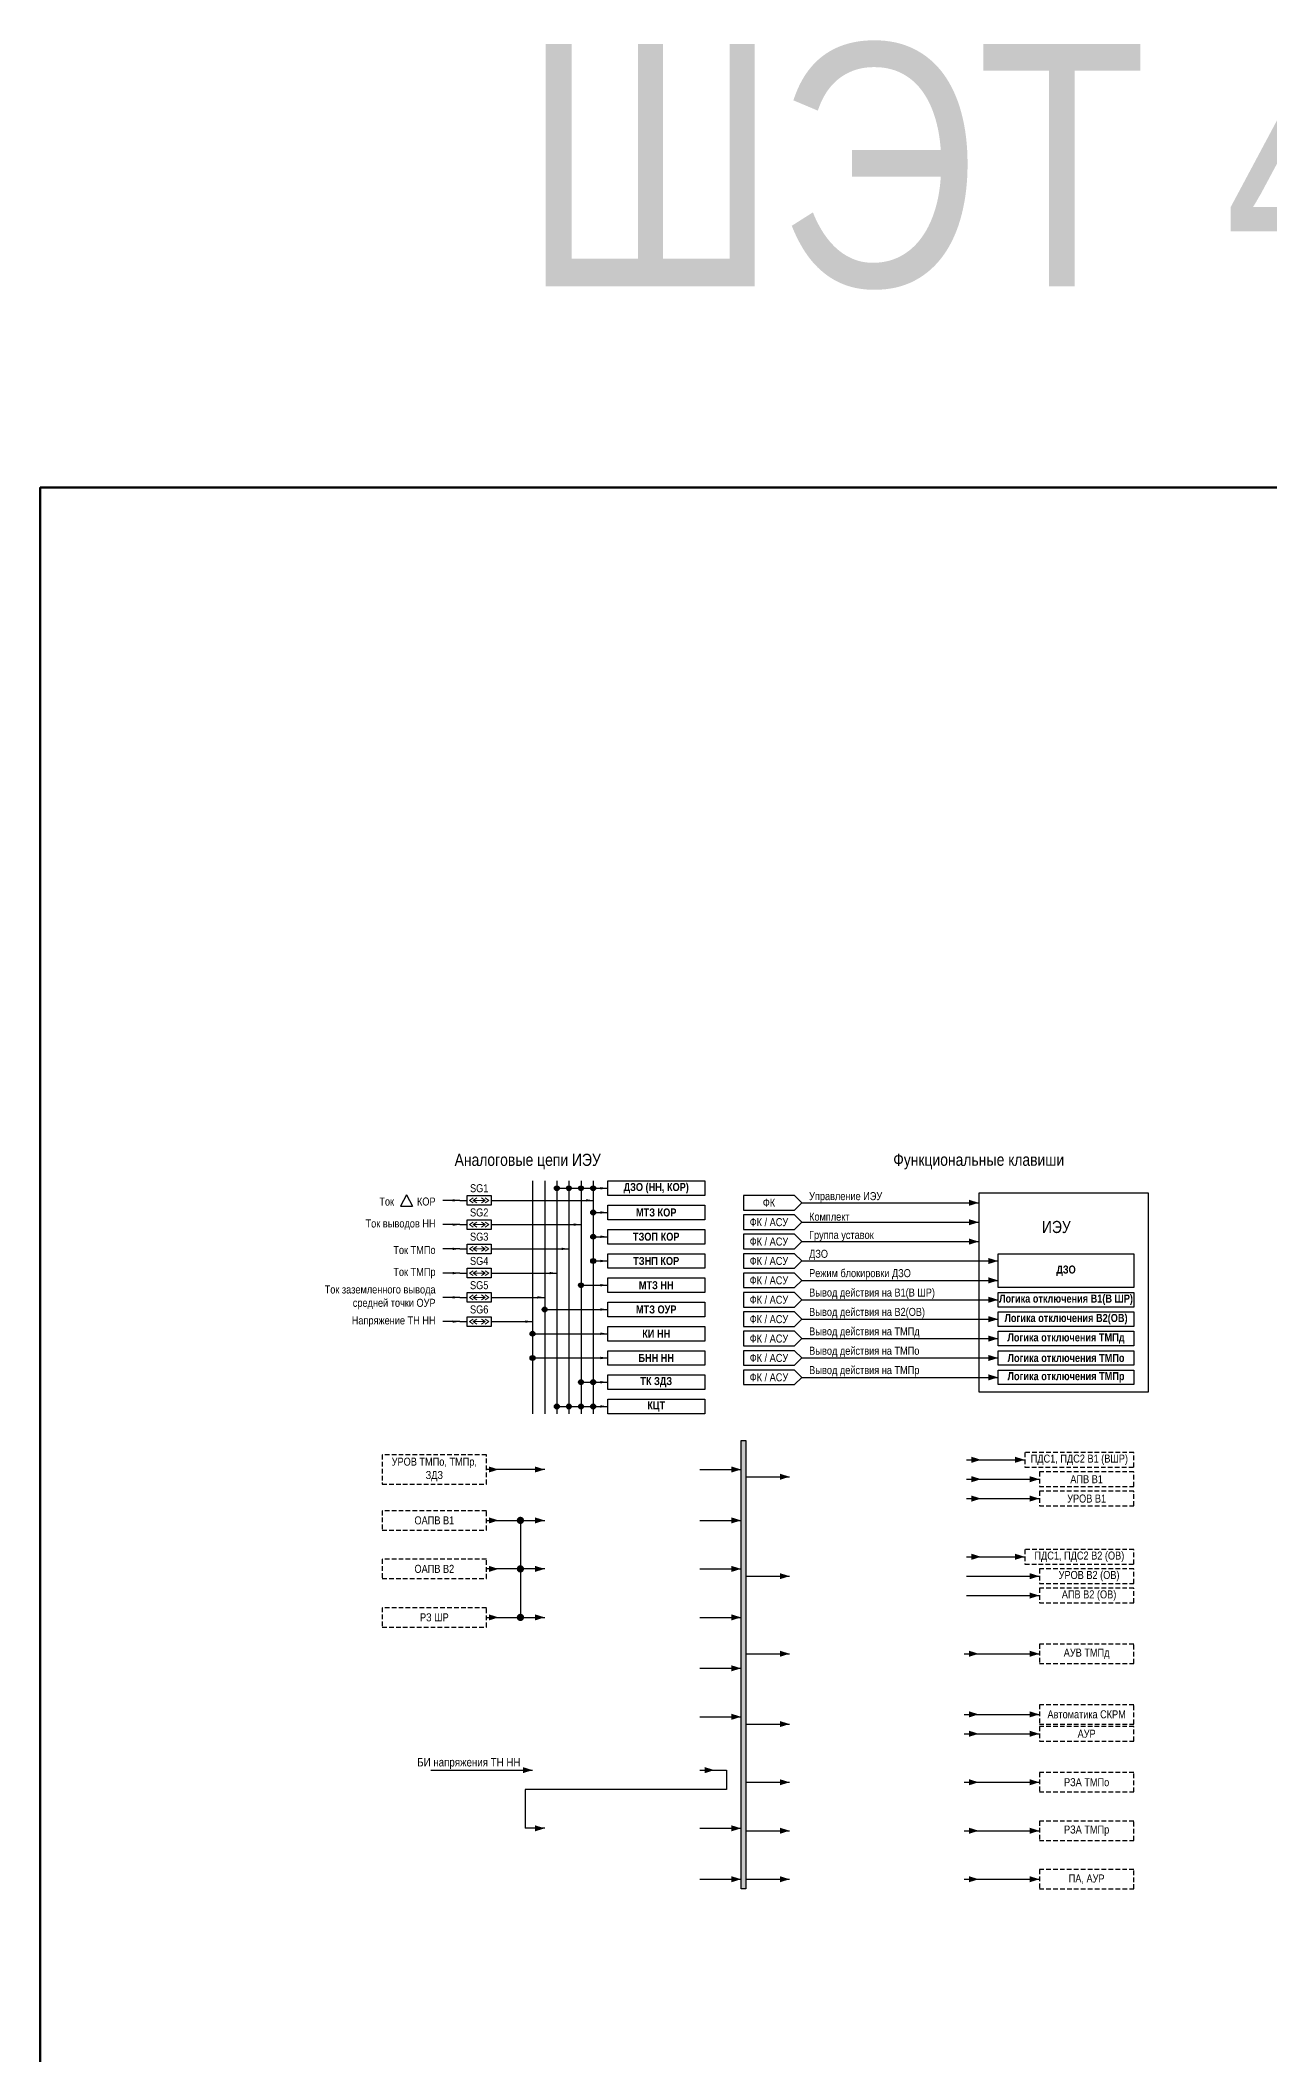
# Model space of a CAD drawing. Header units: millimetres. Extents: x 25558 to 49929, y 1902 to 19390.
# Drawn here: x 30352 to 30859, y 6163 to 6993 of the extents above; entities that cross this region are included whole.
import ezdxf

# ---------------------------------------------------------------- set-up
doc = ezdxf.new("R2010")
doc.units = ezdxf.units.MM
doc.linetypes.add('штриховая2', pattern=[9.525, 6.35, -3.175])
for name, color, linetype, lineweight in [('Основная', 7, 'Continuous', 30), ('Отключение_включение', 1, 'Continuous', 30), ('Тонкая', 7, 'Continuous', 5), ('Цепи внешние', 84, 'Continuous', 30), ('Цепи внутренние', 5, 'Continuous', 30), ('Цепи ТН', 200, 'Continuous', 30), ('Цепи ТТ', 23, 'Continuous', 30), ('Цепь - ФК и АСУ', 132, 'Continuous', 30)]:
    doc.layers.add(name, color=color, linetype=linetype, lineweight=lineweight)
doc.styles.add('Narrow', font='ARIALN.TTF')

# ---------------------------------------------------------------- blocks, each defined once
blk = doc.blocks.new('Point')
at = {"layer": 'Основная', "color": 0, "const_width": 1.5}
blk.add_lwpolyline([(-0.75, 0, 1), (0.75, 0, 1)], format="xyb", close=True, dxfattribs=at)

msp = doc.modelspace()

# ---------------------------------------------------------------- hatches: boundary and pattern name
at = {"layer": 'Отключение_включение'}
h = msp.add_hatch(color=256, dxfattribs=at)
h.dxf.hatch_style = 1
h.paths.add_polyline_path([(30643, 6416), (30641, 6416), (30641, 6231), (30643, 6231)])
at = {"layer": 'Цепи ТН'}
h = msp.add_hatch(color=256, dxfattribs=at)
h.dxf.hatch_style = 1
h.paths.add_polyline_path([(30556, 6460, 1), (30554, 6460, 1)])
h = msp.add_hatch(color=256, dxfattribs=at)
h.dxf.hatch_style = 1
h.paths.add_polyline_path([(30556, 6450, 1), (30554, 6450, 1)])
at = {"layer": 'Цепи ТТ'}
h = msp.add_hatch(color=256, dxfattribs=at)
h.dxf.hatch_style = 1
h.paths.add_polyline_path([(30566, 6520, 1), (30564, 6520, 1)])
h = msp.add_hatch(color=256, dxfattribs=at)
h.dxf.hatch_style = 1
h.paths.add_polyline_path([(30571, 6520, 1), (30569, 6520, 1)])
h = msp.add_hatch(color=256, dxfattribs=at)
h.dxf.hatch_style = 1
h.paths.add_polyline_path([(30576, 6520, 1), (30574, 6520, 1)])
h = msp.add_hatch(color=256, dxfattribs=at)
h.dxf.hatch_style = 1
h.paths.add_polyline_path([(30581, 6520, 1), (30579, 6520, 1)])
h = msp.add_hatch(color=256, dxfattribs=at)
h.dxf.hatch_style = 1
h.paths.add_polyline_path([(30581, 6510, 1), (30579, 6510, 1)])
h = msp.add_hatch(color=256, dxfattribs=at)
h.dxf.hatch_style = 1
h.paths.add_polyline_path([(30581, 6500, 1), (30579, 6500, 1)])
h = msp.add_hatch(color=256, dxfattribs=at)
h.dxf.hatch_style = 1
h.paths.add_polyline_path([(30581, 6490, 1), (30579, 6490, 1)])
h = msp.add_hatch(color=256, dxfattribs=at)
h.dxf.hatch_style = 1
h.paths.add_polyline_path([(30576, 6480, 1), (30574, 6480, 1)])
h = msp.add_hatch(color=256, dxfattribs=at)
h.dxf.hatch_style = 1
h.paths.add_polyline_path([(30561, 6470, 1), (30559, 6470, 1)])
h = msp.add_hatch(color=256, dxfattribs=at)
h.dxf.hatch_style = 1
h.paths.add_polyline_path([(30576, 6440, 1), (30574, 6440, 1)])
h = msp.add_hatch(color=256, dxfattribs=at)
h.dxf.hatch_style = 1
h.paths.add_polyline_path([(30581, 6440, 1), (30579, 6440, 1)])
h = msp.add_hatch(color=256, dxfattribs=at)
h.dxf.hatch_style = 1
h.paths.add_polyline_path([(30566, 6430, 1), (30564, 6430, 1)])
h = msp.add_hatch(color=256, dxfattribs=at)
h.dxf.hatch_style = 1
h.paths.add_polyline_path([(30571, 6430, 1), (30569, 6430, 1)])
h = msp.add_hatch(color=256, dxfattribs=at)
h.dxf.hatch_style = 1
h.paths.add_polyline_path([(30576, 6430, 1), (30574, 6430, 1)])
h = msp.add_hatch(color=256, dxfattribs=at)
h.dxf.hatch_style = 1
h.paths.add_polyline_path([(30581, 6430, 1), (30579, 6430, 1)])

# ---------------------------------------------------------------- linework, layer by layer
at = {"layer": 'Основная'}
for p, q in [((30503, 6517.33), (30500.5, 6512.67)), ((30503, 6517.33), (30505.5, 6512.67)), ((30500.5, 6512.67), (30505.5, 6512.67))]:
    msp.add_line(p, q, dxfattribs=at)
for points in [[(30586, 6523), (30626, 6523), (30626, 6517), (30586, 6517)], [(30528, 6517), (30538, 6517), (30538, 6513), (30528, 6513)], [(30528, 6507), (30538, 6507), (30538, 6503), (30528, 6503)], [(30586, 6513), (30626, 6513), (30626, 6507), (30586, 6507)], [(30586, 6503), (30626, 6503), (30626, 6497), (30586, 6497)], [(30528, 6497), (30538, 6497), (30538, 6493), (30528, 6493)], [(30586, 6493), (30626, 6493), (30626, 6487), (30586, 6487)], [(30747, 6493), (30803, 6493), (30803, 6479), (30747, 6479)], [(30528, 6487), (30538, 6487), (30538, 6483), (30528, 6483)], [(30586, 6483), (30626, 6483), (30626, 6477), (30586, 6477)], [(30528, 6477), (30538, 6477), (30538, 6473), (30528, 6473)], [(30586, 6473), (30626, 6473), (30626, 6467), (30586, 6467)], [(30747, 6477), (30803, 6477), (30803, 6471), (30747, 6471)], [(30528, 6467), (30538, 6467), (30538, 6463), (30528, 6463)], [(30747, 6469), (30803, 6469), (30803, 6463), (30747, 6463)], [(30586, 6463), (30626, 6463), (30626, 6457), (30586, 6457)], [(30747, 6461), (30803, 6461), (30803, 6455), (30747, 6455)], [(30586, 6453), (30626, 6453), (30626, 6447), (30586, 6447)], [(30747, 6453), (30803, 6453), (30803, 6447), (30747, 6447)], [(30586, 6443), (30626, 6443), (30626, 6437), (30586, 6437)], [(30747, 6445), (30803, 6445), (30803, 6439), (30747, 6439)], [(30586, 6433), (30626, 6433), (30626, 6427), (30586, 6427)]]:
    msp.add_lwpolyline(points, close=True, dxfattribs=at)
at = {"layer": 'Основная', "ltscale": 0.3}
msp.add_lwpolyline([(30739, 6436), (30809, 6436), (30809, 6518), (30739, 6518)], close=True, dxfattribs=at)
at = {"layer": 'Отключение_включение'}
for p, q in [((30734, 6408), (30753, 6408)), ((30753, 6408), (30758, 6408)), ((30624, 6404), (30641, 6404)), ((30643, 6401), (30661, 6401)), ((30624, 6383), (30641, 6383)), ((30734, 6368), (30753, 6368)), ((30753, 6368), (30758, 6368)), ((30624, 6363), (30641, 6363)), ((30643, 6360), (30661, 6360)), ((30624, 6343), (30641, 6343)), ((30643, 6328), (30661, 6328)), ((30733, 6328), (30764, 6328)), ((30624, 6322), (30641, 6322)), ((30624, 6302), (30641, 6302)), ((30643, 6299), (30661, 6299)), ((30643, 6275), (30661, 6275)), ((30733, 6275), (30764, 6275)), ((30624, 6256), (30641, 6256)), ((30643, 6255), (30661, 6255)), ((30733, 6255), (30764, 6255)), ((30624, 6235), (30641, 6235)), ((30643, 6235), (30661, 6235))]:
    msp.add_line(p, q, dxfattribs=at)
msp.add_lwpolyline([(30641, 6416), (30643, 6416), (30643, 6231), (30641, 6231)], close=True, dxfattribs=at)
for points in [[(30740, 6408, 0, 2.5, 0), (30736, 6408, 0, 0, 0)], [(30758, 6408, 0, 2.5, 0), (30754, 6408, 0, 0, 0)], [(30541, 6404, 0, 2.5, 0), (30537, 6404, 0, 0, 0)], [(30560, 6404, 0, 2.5, 0), (30556, 6404, 0, 0, 0)], [(30641, 6404, 0, 2.5, 0), (30637, 6404, 0, 0, 0)], [(30661, 6401, 0, 2.5, 0), (30657, 6401, 0, 0, 0)], [(30641, 6383, 0, 2.5, 0), (30637, 6383, 0, 0, 0)], [(30740, 6368, 0, 2.5, 0), (30736, 6368, 0, 0, 0)], [(30758, 6368, 0, 2.5, 0), (30754, 6368, 0, 0, 0)], [(30641, 6363, 0, 2.5, 0), (30637, 6363, 0, 0, 0)], [(30661, 6360, 0, 2.5, 0), (30657, 6360, 0, 0, 0)], [(30641, 6343, 0, 2.5, 0), (30637, 6343, 0, 0, 0)], [(30641, 6322, 0, 2.5, 0), (30637, 6322, 0, 0, 0)], [(30661, 6328, 0, 2.5, 0), (30657, 6328, 0, 0, 0)], [(30739, 6328, 0, 2.5, 0), (30735, 6328, 0, 0, 0)], [(30764, 6328, 0, 2.5, 0), (30760, 6328, 0, 0, 0)], [(30641, 6302, 0, 2.5, 0), (30637, 6302, 0, 0, 0)], [(30661, 6299, 0, 2.5, 0), (30657, 6299, 0, 0, 0)], [(30661, 6275, 0, 2.5, 0), (30657, 6275, 0, 0, 0)], [(30739, 6275, 0, 2.5, 0), (30735, 6275, 0, 0, 0)], [(30764, 6275, 0, 2.5, 0), (30760, 6275, 0, 0, 0)], [(30641, 6256, 0, 2.5, 0), (30637, 6256, 0, 0, 0)], [(30661, 6255, 0, 2.5, 0), (30657, 6255, 0, 0, 0)], [(30739, 6255, 0, 2.5, 0), (30735, 6255, 0, 0, 0)], [(30764, 6255, 0, 2.5, 0), (30760, 6255, 0, 0, 0)], [(30641, 6235, 0, 2.5, 0), (30637, 6235, 0, 0, 0)], [(30661, 6235, 0, 2.5, 0), (30657, 6235, 0, 0, 0)]]:
    msp.add_lwpolyline(points, format="xyseb", dxfattribs=at)
msp.add_lwpolyline([(30560, 6404), (30536, 6404)], dxfattribs=at)
at = {"layer": 'Тонкая', "ltscale": 0.25}
for p, q in [((30529, 6515), (30530.5, 6516)), ((30530.5, 6514), (30529, 6515)), ((30530.5, 6515), (30532, 6516)), ((30532, 6514), (30530.5, 6515)), ((30535.5, 6515), (30534, 6516)), ((30534, 6514), (30535.5, 6515)), ((30537, 6515), (30535.5, 6516)), ((30535.5, 6514), (30537, 6515)), ((30529, 6505), (30530.5, 6506)), ((30530.5, 6505), (30532, 6506)), ((30535.5, 6505), (30534, 6506)), ((30537, 6505), (30535.5, 6506)), ((30530.5, 6504), (30529, 6505)), ((30532, 6504), (30530.5, 6505)), ((30534, 6504), (30535.5, 6505)), ((30535.5, 6504), (30537, 6505)), ((30529, 6495), (30530.5, 6496)), ((30530.5, 6494), (30529, 6495)), ((30530.5, 6495), (30532, 6496)), ((30532, 6494), (30530.5, 6495)), ((30535.5, 6495), (30534, 6496)), ((30534, 6494), (30535.5, 6495)), ((30537, 6495), (30535.5, 6496)), ((30535.5, 6494), (30537, 6495)), ((30529, 6485), (30530.5, 6486)), ((30530.5, 6484), (30529, 6485)), ((30530.5, 6485), (30532, 6486)), ((30532, 6484), (30530.5, 6485)), ((30535.5, 6485), (30534, 6486)), ((30534, 6484), (30535.5, 6485)), ((30537, 6485), (30535.5, 6486)), ((30535.5, 6484), (30537, 6485)), ((30529, 6475), (30530.5, 6476)), ((30530.5, 6474), (30529, 6475)), ((30530.5, 6475), (30532, 6476)), ((30532, 6474), (30530.5, 6475)), ((30535.5, 6475), (30534, 6476)), ((30534, 6474), (30535.5, 6475)), ((30537, 6475), (30535.5, 6476)), ((30535.5, 6474), (30537, 6475)), ((30529, 6465), (30530.5, 6466)), ((30530.5, 6464), (30529, 6465)), ((30530.5, 6465), (30532, 6466)), ((30532, 6464), (30530.5, 6465)), ((30535.5, 6465), (30534, 6466)), ((30534, 6464), (30535.5, 6465)), ((30537, 6465), (30535.5, 6466)), ((30535.5, 6464), (30537, 6465))]:
    msp.add_line(p, q, dxfattribs=at)
at = {"layer": 'Тонкая'}
for p, q in [((30535.5, 6515), (30530.5, 6515)), ((30535.5, 6505), (30530.5, 6505)), ((30535.5, 6495), (30530.5, 6495)), ((30535.5, 6485), (30530.5, 6485)), ((30535.5, 6475), (30530.5, 6475)), ((30535.5, 6465), (30530.5, 6465))]:
    msp.add_line(p, q, dxfattribs=at)
at = {"layer": 'Тонкая', "color": 3, "lineweight": 50}
msp.add_lwpolyline([(30946, 5969), (30352, 5969), (30352, 6809), (30946, 6809)], close=True, dxfattribs=at)
at = {"layer": 'Цепи внешние', "ltscale": 0.3}
for p, q in [((30734, 6400), (30764, 6400)), ((30734, 6392), (30764, 6392)), ((30536, 6383), (30560, 6383)), ((30550, 6383), (30550, 6343)), ((30560, 6363), (30536, 6363)), ((30734, 6360), (30762, 6360)), ((30762, 6360), (30764, 6360)), ((30734, 6352), (30764, 6352)), ((30536, 6343), (30560, 6343))]:
    msp.add_line(p, q, dxfattribs=at)
at = {"layer": 'Цепи внешние'}
for p, q in [((30733, 6303), (30764, 6303)), ((30733, 6235), (30764, 6235))]:
    msp.add_line(p, q, dxfattribs=at)
at = {"layer": 'Цепи внешние', "linetype": 'штриховая2', "ltscale": 0.3}
for points in [[(30536, 6410), (30493, 6410), (30493, 6398), (30536, 6398)], [(30803, 6411), (30758, 6411), (30758, 6405), (30803, 6405)], [(30803, 6403), (30764, 6403), (30764, 6397), (30803, 6397)], [(30803, 6395), (30764, 6395), (30764, 6389), (30803, 6389)], [(30536, 6387), (30493, 6387), (30493, 6379), (30536, 6379)], [(30536, 6367), (30493, 6367), (30493, 6359), (30536, 6359)], [(30803, 6371), (30758, 6371), (30758, 6365), (30803, 6365)], [(30803, 6363), (30764, 6363), (30764, 6357), (30803, 6357)], [(30803, 6355), (30764, 6355), (30764, 6349), (30803, 6349)], [(30536, 6347), (30493, 6347), (30493, 6339), (30536, 6339)], [(30803, 6332), (30764, 6332), (30764, 6324), (30803, 6324)], [(30803, 6307), (30764, 6307), (30764, 6299), (30803, 6299)], [(30803, 6279), (30764, 6279), (30764, 6271), (30803, 6271)], [(30803, 6259), (30764, 6259), (30764, 6251), (30803, 6251)], [(30803, 6239), (30764, 6239), (30764, 6231), (30803, 6231)]]:
    msp.add_lwpolyline(points, close=True, dxfattribs=at)
at = {"layer": 'Цепи внешние', "ltscale": 0.3}
for points in [[(30740, 6400, 0, 2.5, 0), (30736, 6400, 0, 0, 0)], [(30764, 6400, 0, 2.5, 0), (30760, 6400, 0, 0, 0)], [(30740, 6392, 0, 2.5, 0), (30736, 6392, 0, 0, 0)], [(30764, 6392, 0, 2.5, 0), (30760, 6392, 0, 0, 0)], [(30541, 6383, 0, 2.5, 0), (30537, 6383, 0, 0, 0)], [(30560, 6383, 0, 2.5, 0), (30556, 6383, 0, 0, 0)], [(30541, 6363, 0, 2.5, 0), (30537, 6363, 0, 0, 0)], [(30764, 6360, 0, 2.5, 0), (30760, 6360, 0, 0, 0)], [(30764, 6352, 0, 2.5, 0), (30760, 6352, 0, 0, 0)], [(30541, 6343, 0, 2.5, 0), (30537, 6343, 0, 0, 0)]]:
    msp.add_lwpolyline(points, format="xyseb", dxfattribs=at)
at = {"layer": 'Цепи внешние'}
for points in [[(30560, 6363, 0, 2.5, 0), (30556, 6363, 0, 0, 0)], [(30560, 6343, 0, 2.5, 0), (30556, 6343, 0, 0, 0)], [(30739, 6303, 0, 2.5, 0), (30735, 6303, 0, 0, 0)], [(30764, 6303, 0, 2.5, 0), (30760, 6303, 0, 0, 0)], [(30739, 6235, 0, 2.5, 0), (30735, 6235, 0, 0, 0)], [(30764, 6235, 0, 2.5, 0), (30760, 6235, 0, 0, 0)]]:
    msp.add_lwpolyline(points, format="xyseb", dxfattribs=at)
at = {"layer": 'Цепи внутренние', "ltscale": 0.3}
for p, q in [((30733, 6295), (30764, 6295)), ((30513, 6280), (30555, 6280)), ((30624, 6280), (30635, 6280)), ((30635, 6280), (30635, 6272)), ((30635, 6272), (30552, 6272)), ((30552, 6272), (30552, 6256)), ((30560, 6256), (30552, 6256))]:
    msp.add_line(p, q, dxfattribs=at)
at = {"layer": 'Цепи внутренние', "linetype": 'штриховая2', "ltscale": 0.3}
msp.add_lwpolyline([(30803, 6298), (30764, 6298), (30764, 6292), (30803, 6292)], close=True, dxfattribs=at)
at = {"layer": 'Цепи внутренние', "ltscale": 0.3}
for points in [[(30739, 6295, 0, 2.5, 0), (30735, 6295, 0, 0, 0)], [(30764, 6295, 0, 2.5, 0), (30760, 6295, 0, 0, 0)], [(30555, 6280, 0, 2.5, 0), (30551, 6280, 0, 0, 0)], [(30630, 6280, 0, 2.5, 0), (30626, 6280, 0, 0, 0)], [(30560, 6256, 0, 2.5, 0), (30556, 6256, 0, 0, 0)]]:
    msp.add_lwpolyline(points, format="xyseb", dxfattribs=at)
at = {"layer": 'Цепи ТН'}
msp.add_line((30555, 6460), (30586, 6460), dxfattribs=at)
for points in [[(30555, 6523), (30555, 6427)], [(30525, 6465), (30518, 6465)], [(30525, 6465), (30528, 6465)], [(30538, 6465), (30555, 6465)], [(30555, 6450), (30586, 6450)]]:
    msp.add_lwpolyline(points, dxfattribs=at)
for points in [[(30525, 6465, 0, 1, 0), (30522, 6465, 0, 0, 0)], [(30555, 6465, 0, 1, 0), (30552, 6465, 0, 0, 0)], [(30586, 6460, 0, 1, 0), (30583, 6460, 0, 0, 0)], [(30586, 6450, 0, 1, 0), (30583, 6450, 0, 0, 0)]]:
    msp.add_lwpolyline(points, format="xyseb", dxfattribs=at)
for centre in [(30555, 6460), (30555, 6450)]:
    msp.add_circle(centre, 1, dxfattribs=at)
at = {"layer": 'Цепи ТТ', "ltscale": 0.3}
msp.add_line((30538, 6495), (30570, 6495), dxfattribs=at)
at = {"layer": 'Цепи ТТ'}
for p, q in [((30575, 6480), (30586, 6480)), ((30560, 6470), (30586, 6470))]:
    msp.add_line(p, q, dxfattribs=at)
for points in [[(30560, 6523), (30560, 6427)], [(30565, 6523), (30565, 6427)], [(30525, 6485), (30518, 6485)], [(30525, 6485), (30528, 6485)], [(30538, 6485), (30565, 6485)], [(30525, 6475), (30518, 6475)], [(30525, 6475), (30528, 6475)], [(30538, 6475), (30560, 6475)]]:
    msp.add_lwpolyline(points, dxfattribs=at)
at = {"layer": 'Цепи ТТ', "ltscale": 0.3}
for points in [[(30570, 6523), (30570, 6427)], [(30575, 6523), (30575, 6427)], [(30580, 6523), (30580, 6427)], [(30525, 6515), (30518, 6515)], [(30525, 6515), (30528, 6515)], [(30538, 6515), (30580, 6515)], [(30565, 6520), (30586, 6520)], [(30580, 6510), (30586, 6510)], [(30525, 6505), (30518, 6505)], [(30525, 6505), (30528, 6505)], [(30538, 6505), (30575, 6505)], [(30580, 6500), (30586, 6500)], [(30525, 6495), (30518, 6495)], [(30525, 6495), (30528, 6495)], [(30580, 6490), (30586, 6490)], [(30575, 6440), (30586, 6440)], [(30565, 6430), (30586, 6430)]]:
    msp.add_lwpolyline(points, dxfattribs=at)
at = {"layer": 'Цепи ТТ'}
for points in [[(30525, 6515, 0, 1, 0), (30522, 6515, 0, 0, 0)], [(30580, 6515, 0, 1, 0), (30577, 6515, 0, 0, 0)], [(30586, 6520, 0, 1, 0), (30583, 6520, 0, 0, 0)], [(30586, 6510, 0, 1, 0), (30583, 6510, 0, 0, 0)], [(30525, 6505, 0, 1, 0), (30522, 6505, 0, 0, 0)], [(30575, 6505, 0, 1, 0), (30572, 6505, 0, 0, 0)], [(30586, 6500, 0, 1, 0), (30583, 6500, 0, 0, 0)], [(30525, 6495, 0, 1, 0), (30522, 6495, 0, 0, 0)], [(30570, 6495, 0, 1, 0), (30567, 6495, 0, 0, 0)], [(30586, 6490, 0, 1, 0), (30583, 6490, 0, 0, 0)], [(30525, 6485, 0, 1, 0), (30522, 6485, 0, 0, 0)], [(30565, 6485, 0, 1, 0), (30562, 6485, 0, 0, 0)], [(30525, 6475, 0, 1, 0), (30522, 6475, 0, 0, 0)], [(30560, 6475, 0, 1, 0), (30557, 6475, 0, 0, 0)], [(30586, 6480, 0, 1, 0), (30583, 6480, 0, 0, 0)], [(30586, 6470, 0, 1, 0), (30583, 6470, 0, 0, 0)], [(30586, 6440, 0, 1, 0), (30583, 6440, 0, 0, 0)], [(30586, 6430, 0, 1, 0), (30583, 6430, 0, 0, 0)]]:
    msp.add_lwpolyline(points, format="xyseb", dxfattribs=at)
for centre in [(30565, 6520), (30570, 6520), (30575, 6520), (30580, 6520), (30580, 6510), (30580, 6500), (30580, 6490), (30575, 6480), (30560, 6470), (30575, 6440), (30580, 6440), (30565, 6430), (30570, 6430), (30575, 6430), (30580, 6430)]:
    msp.add_circle(centre, 1, dxfattribs=at)
at = {"layer": 'Цепь - ФК и АСУ', "ltscale": 0.3}
for points in [[(30666, 6514), (30663, 6517), (30642, 6517), (30642, 6511), (30663, 6511), (30666, 6514)], [(30666, 6506), (30663, 6509), (30642, 6509), (30642, 6503), (30663, 6503), (30666, 6506)], [(30666, 6498), (30663, 6501), (30642, 6501), (30642, 6495), (30663, 6495), (30666, 6498)], [(30666, 6490), (30663, 6493), (30642, 6493), (30642, 6487), (30663, 6487), (30666, 6490)], [(30666, 6482), (30663, 6485), (30642, 6485), (30642, 6479), (30663, 6479), (30666, 6482)], [(30666, 6474), (30663, 6477), (30642, 6477), (30642, 6471), (30663, 6471), (30666, 6474)], [(30666, 6466), (30663, 6469), (30642, 6469), (30642, 6463), (30663, 6463), (30666, 6466)], [(30666, 6458), (30663, 6461), (30642, 6461), (30642, 6455), (30663, 6455), (30666, 6458)], [(30666, 6450), (30663, 6453), (30642, 6453), (30642, 6447), (30663, 6447), (30666, 6450)], [(30666, 6442), (30663, 6445), (30642, 6445), (30642, 6439), (30663, 6439), (30666, 6442)]]:
    msp.add_lwpolyline(points, dxfattribs=at)
at = {"layer": 'Цепь - ФК и АСУ'}
for points in [[(30666, 6514), (30739, 6514)], [(30666, 6506), (30739, 6506)], [(30666, 6498), (30739, 6498)], [(30666, 6490), (30747, 6490), (30747, 6490), (30747, 6490)], [(30666, 6482), (30747, 6482), (30747, 6482), (30747, 6482)], [(30666, 6474), (30747, 6474), (30747, 6474), (30747, 6474)], [(30666, 6466), (30747, 6466), (30747, 6466), (30747, 6466)], [(30666, 6458), (30747, 6458), (30747, 6458), (30747, 6458)], [(30666, 6450), (30747, 6450), (30747, 6450), (30747, 6450)], [(30666, 6442), (30747, 6442), (30747, 6442), (30747, 6442)]]:
    msp.add_lwpolyline(points, dxfattribs=at)
at = {"layer": 'Цепь - ФК и АСУ', "ltscale": 0.3}
for points in [[(30739, 6514, 0, 2.5, 0), (30735, 6514, 0, 0, 0)], [(30739, 6506, 0, 2.5, 0), (30735, 6506, 0, 0, 0)], [(30739, 6498, 0, 2.5, 0), (30735, 6498, 0, 0, 0)], [(30747, 6490, 0, 2.5, 0), (30743, 6490, 0, 0, 0)], [(30747, 6482, 0, 2.5, 0), (30743, 6482, 0, 0, 0)], [(30747, 6474, 0, 2.5, 0), (30743, 6474, 0, 0, 0)], [(30747, 6466, 0, 2.5, 0), (30743, 6466, 0, 0, 0)], [(30747, 6458, 0, 2.5, 0), (30743, 6458, 0, 0, 0)], [(30747, 6450, 0, 2.5, 0), (30743, 6450, 0, 0, 0)], [(30747, 6442, 0, 2.5, 0), (30743, 6442, 0, 0, 0)]]:
    msp.add_lwpolyline(points, format="xyseb", dxfattribs=at)

# ---------------------------------------------------------------- block references
at = {"layer": 'Цепи внешние'}
for p in [(30550, 6383), (30550, 6363), (30550, 6343)]:
    msp.add_blockref('Point', p, dxfattribs=at)

# ---------------------------------------------------------------- texts
at = {"style": 'Narrow'}
msp.add_text('ШЭТ 430.03-1', height=100, dxfattribs=at).set_placement((30551, 6892))
at = {"layer": 'Основная', "style": 'Narrow'}
for s, insert, char_height, width, attachment_point in [('Аналоговые цепи ИЭУ', (30553, 6531), 5, 188.2306, 5), ('Функциональные клавиши', (30739, 6531), 5, 188.2306, 5), ('{\\fArial Narrow|b1|i0|c204|p34;ДЗО (НН, КОР)}', (30606, 6520), 3.3, 40, 5), ('Ток         КОР', (30515, 6514.5), 3.3, 71.4983, 6), ('SG1', (30533, 6520), 3.3, 39, 5), ('ФК', (30652.5, 6514), 3.3, 21, 5), (' Управление ИЭУ', (30668, 6516.25), 3.3, 71.4983, 4), ('Ток выводов НН', (30515, 6505), 3.3, 71.4983, 6), ('SG2', (30533, 6510), 3.3, 39, 5), ('{\\fArial Narrow|b1|i0|c204|p34;\\C0;МТЗ КОР}', (30606, 6510), 3.3, 40, 5), ('ФК / АСУ', (30652.5, 6506), 3.3, 21, 5), (' Комплект', (30668, 6508.25), 3.3, 71.4983, 4), ('ИЭУ', (30771, 6504), 5, 64, 5), ('SG3', (30533, 6500), 3.3, 39, 5), ('{\\fArial Narrow|b1|i0|c204|p34;\\C0;ТЗОП КОР}', (30606, 6500), 3.3, 40, 5), ('ФК / АСУ', (30652.5, 6498), 3.3, 21, 5), (' Группа уставок', (30668, 6500.25), 3.3, 71, 4), ('Ток ТМПо', (30515, 6494.5), 3.3, 71.4983, 6), ('SG4', (30533, 6490), 3.3, 39, 5), ('{\\fArial Narrow|b1|i0|c204|p34;\\C0;ТЗНП КОР}', (30606, 6490), 3.3, 40, 5), ('ФК / АСУ', (30652.5, 6490), 3.3, 21, 5), (' ДЗО', (30668, 6492.5), 3.3, 73.8439, 4), ('Ток ТМПр', (30515, 6485), 3.3, 70.2633, 6), ('SG5', (30533, 6480), 3.3, 39, 5), ('{\\fArial Narrow|b1|i0|c204|p34;\\C0;МТЗ НН}', (30606, 6480), 3.3, 40, 5), ('ФК / АСУ', (30652.5, 6482), 3.3, 21, 5), (' Режим блокировки ДЗО', (30668, 6484.5), 3.3, 73.8439, 4), ('{\\fArial Narrow|b1|i0|c204|p34;\\C0;ДЗО}', (30775, 6486), 3.3, 56, 5), ('Ток заземленного вывода средней точки ОУР', (30515, 6475), 3.3, 47.5684, 6), ('ФК / АСУ', (30652.5, 6474), 3.3, 21, 5), (' Вывод действия на В1(В ШР)', (30668, 6476.5), 3.3, 73.8439, 4), ('{\\fArial Narrow|b1|i0|c204|p34;\\C0;Логика отключения В1(В ШР)}', (30775, 6474), 3.3, 56, 5), ('Напряжение ТН НН', (30515, 6465), 3.3, 70.2633, 6), ('SG6', (30533, 6470), 3.3, 39, 5), ('{\\fArial Narrow|b1|i0|c204|p34;\\C0;МТЗ ОУР}', (30606, 6470), 3.3, 40, 5), ('ФК / АСУ', (30652.5, 6466), 3.3, 21, 5), (' Вывод действия на В2(ОВ)', (30668, 6468.5), 3.3, 73.8439, 4), ('{\\fArial Narrow|b1|i0|c204|p34;\\C0;Логика отключения В2(ОВ)}', (30775, 6466), 3.3, 56, 5), ('{\\fArial Narrow|b1|i0|c204|p34;\\C0;КИ НН}', (30606, 6460), 3.3, 40, 5), ('ФК / АСУ', (30652.5, 6458), 3.3, 21, 5), (' Вывод действия на ТМПд ', (30668, 6460.5), 3.3, 73.8439, 4), ('{\\fArial Narrow|b1|i0|c204|p34;\\C0;Логика отключения ТМПд}', (30775, 6458), 3.3, 56, 5), ('{\\fArial Narrow|b1|i0|c204|p34;\\C0;БНН НН}', (30606, 6450), 3.3, 40, 5), ('ФК / АСУ', (30652.5, 6450), 3.3, 21, 5), (' Вывод действия на ТМПо ', (30668, 6452.5), 3.3, 73.8439, 4), ('{\\fArial Narrow|b1|i0|c204|p34;\\C0;Логика отключения ТМПо}', (30775, 6450), 3.3, 56, 5), ('{\\fArial Narrow|b1|i0|c204|p34;\\C0;ТК ЗДЗ}', (30606, 6440), 3.3, 40, 5), ('ФК / АСУ', (30652.5, 6442), 3.3, 21, 5), (' Вывод действия на ТМПр ', (30668, 6444.5), 3.3, 73.8439, 4), ('{\\fArial Narrow|b1|i0|c204|p34;\\C0;Логика отключения ТМПр}', (30775, 6442), 3.3, 56, 5), ('{\\fArial Narrow|b1|i0|c204|p34;\\C0;КЦТ}', (30606, 6430), 3.3, 40, 5), ('УРОВ ТМПо, ТМПр, ЗДЗ', (30514.5, 6404), 3.3, 39.4601, 5), ('ПДС1, ПДС2 В1 (ВШР)', (30780.5, 6408), 3.3, 45, 5), ('АПВ В1', (30783.5, 6400), 3.3, 39, 5), ('УРОВ В1', (30783.5, 6392), 3.3, 39, 5), ('ОАПВ В1', (30514.5, 6383), 3.3, 43, 5), ('ОАПВ В2', (30514.5, 6363), 3.3, 43, 5), ('ПДС1, ПДС2 В2 (ОВ) ', (30780.5, 6368), 3.3, 45, 5), ('УРОВ В2 (ОВ)', (30784.5, 6360), 3.3, 41, 5), ('АПВ В2 (ОВ)', (30784.5, 6352), 3.3, 41, 5), ('РЗ ШР', (30514.5, 6343), 3.3, 43, 5), ('АУВ ТМПд', (30783.5, 6328), 3.3, 39, 5), ('Автоматика СКРМ', (30783.5, 6303), 3.3, 39, 5), ('АУР', (30783.5, 6295), 3.3, 39, 5), ('БИ напряжения ТН НН', (30550, 6282.75), 3.5, 71.6692, 6), ('РЗА ТМПо', (30783.5, 6275), 3.3, 39, 5), ('РЗА ТМПр', (30783.5, 6255), 3.3, 39, 5), ('ПА, АУР', (30783.5, 6235), 3.3, 39, 5)]:
    msp.add_mtext(s, dxfattribs=dict(at, insert=insert, char_height=char_height, width=width, attachment_point=attachment_point))

doc.saveas('drawing.dxf')
